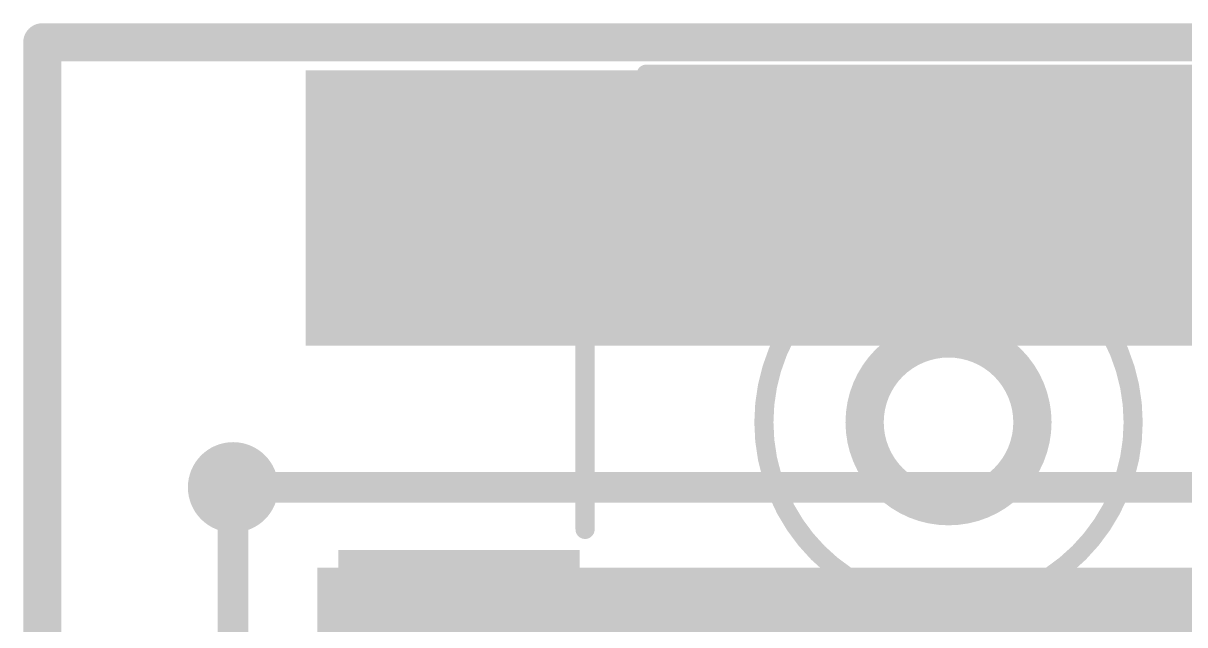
# Model space of a CAD drawing. Header units: millimetres. Extents: x -0.43 to 2.06, y -0.4 to 2.49.
# Drawn here: x -0.2019 to 0.1018, y 2.3281 to 2.4853 of the extents above; entities that cross this region are included whole.
import ezdxf

# ---------------------------------------------------------------- set-up
doc = ezdxf.new("R2010")
doc.units = ezdxf.units.MM
doc.header["$MEASUREMENT"] = 0
for name, color, linetype in [('BottomLayer', 5, 'Continuous'), ('Mechanical2', 216, 'Continuous'), ('TopLayer', 1, 'Continuous'), ('TopOverlay', 2, 'Continuous'), ('TopPaste', 8, 'Continuous'), ('TopSolder', 216, 'Continuous'), ('ViaHoleLayer', 16, 'Continuous')]:
    doc.layers.add(name, color=color, linetype=linetype)

# ---------------------------------------------------------------- blocks, each defined once
blk = doc.blocks.new('TS_1109S_C_B_58')
at = {"layer": 'TopLayer'}
for points in [[(-0.15551175, 0.08070865), (-0.10039365, 0.08070865), (-0.10039365, 0.03740155), (-0.15551175, 0.03740155)], [(-0.15551175, -0.03740155), (-0.10039365, -0.03740155), (-0.10039365, -0.08070865), (-0.15551175, -0.08070865)]]:
    blk.add_hatch(color=1, dxfattribs=at).paths.add_polyline_path(points)
at = {"layer": 'TopPaste'}
for points in [[(-0.15551175, 0.08070865), (-0.10039365, 0.08070865), (-0.10039365, 0.03740155), (-0.15551175, 0.03740155)], [(-0.15551175, -0.03740155), (-0.10039365, -0.03740155), (-0.10039365, -0.08070865), (-0.15551175, -0.08070865)]]:
    blk.add_hatch(color=8, dxfattribs=at).paths.add_polyline_path(points)
at = {"layer": 'TopSolder'}
for points in [[(-0.15951175, 0.08470865), (-0.09639365, 0.08470865), (-0.09639365, 0.03340155), (-0.15951175, 0.03340155)], [(-0.15951175, -0.03340155), (-0.09639365, -0.03340155), (-0.09639365, -0.08470865), (-0.15951175, -0.08470865)]]:
    blk.add_hatch(color=216, dxfattribs=at).paths.add_polyline_path(points)
at = {"layer": 'TopOverlay', "const_width": 0.005}
for points in [[(-0.079, 0.091), (0.081, 0.091)], [(-0.095, -0.028), (-0.095, 0.028)]]:
    blk.add_lwpolyline(points, dxfattribs=at)
at = {"layer": 'TopOverlay'}
for points, const_width in [([(-0.08025, 0.091, 1), (-0.07775, 0.091, 1)], 0.0025), ([(0.0482597, 0, 1), (-0.0482597, 0, 1)], 0.005), ([(-0.09625, 0.028, 1), (-0.09375, 0.028, 1)], 0.0025), ([(0.0219317, 0, 1), (-0.0219317, 0, 1)], 0.01), ([(-0.0244317, 0, 1), (-0.0194317, 0, 1)], 0.005), ([(0.0194317, 0, 1), (0.0244317, 0, 1)], 0.005), ([(-0.0495097, 0, 1), (-0.0470097, 0, 1)], 0.0025), ([(0.0470097, 0, 1), (0.0495097, 0, 1)], 0.0025), ([(-0.09625, -0.028, 1), (-0.09375, -0.028, 1)], 0.0025)]:
    blk.add_lwpolyline(points, format="xyb", close=True, dxfattribs=dict(at, const_width=const_width))

msp = doc.modelspace()

# ---------------------------------------------------------------- hatches: boundary and pattern name
at = {"layer": 'BottomLayer'}
h = msp.add_hatch(color=5, dxfattribs=at)
edge = h.paths.add_edge_path()
edge.add_arc((-0.147, 2.364), 0.011811, 0, 360)
at = {"layer": 'TopLayer'}
for points in [[(-0.128, 2.401), (0.455, 2.401), (0.455, 2.473), (-0.128, 2.473)], [(-0.125, 2.279), (0.242, 2.279), (0.242, 2.343), (-0.125, 2.343)]]:
    msp.add_hatch(color=1, dxfattribs=at).paths.add_polyline_path(points)
h = msp.add_hatch(color=1, dxfattribs=at)
edge = h.paths.add_edge_path()
edge.add_arc((-0.147, 2.364), 0.011811, 0, 360)
at = {"layer": 'ViaHoleLayer'}
h = msp.add_hatch(color=16, dxfattribs=at)
edge = h.paths.add_edge_path()
edge.add_arc((-0.147, 2.364), 0.0059055, 0, 360)

# ---------------------------------------------------------------- linework, layer by layer
at = {"layer": 'BottomLayer', "const_width": 0.008}
for points in [[(-0.147, 2.342), (-0.147, 2.364)], [(-0.147, 2.242), (-0.147, 2.342)]]:
    msp.add_lwpolyline(points, dxfattribs=at)
at = {"layer": 'BottomLayer', "const_width": 0.004}
for points in [[(-0.149, 2.364, 1), (-0.145, 2.364, 1)], [(-0.149, 2.342, 1), (-0.145, 2.342, 1)], [(-0.149, 2.342, 1), (-0.145, 2.342, 1)]]:
    msp.add_lwpolyline(points, format="xyb", close=True, dxfattribs=at)
at = {"layer": 'Mechanical2', "const_width": 0.01}
for points in [[(-0.1968504, 2.480315), (2.007874, 2.480315)], [(-0.1968504, -0.1968504), (-0.1968504, 2.480315)]]:
    msp.add_lwpolyline(points, dxfattribs=at)
at = {"layer": 'Mechanical2', "const_width": 0.005}
msp.add_lwpolyline([(-0.1993504, 2.480315, 1), (-0.1943504, 2.480315, 1)], format="xyb", close=True, dxfattribs=at)
msp.add_lwpolyline([(-0.1993504, 2.480315, 1), (-0.1943504, 2.480315, 1)], format="xyb", close=True, dxfattribs=at)
at = {"layer": 'TopLayer', "const_width": 0.008}
msp.add_lwpolyline([(-0.147, 2.364), (0.259, 2.364)], dxfattribs=at)
at = {"layer": 'TopLayer', "const_width": 0.004}
msp.add_lwpolyline([(-0.149, 2.364, 1), (-0.145, 2.364, 1)], format="xyb", close=True, dxfattribs=at)

# ---------------------------------------------------------------- block references
msp.add_blockref('TS_1109S_C_B_58', (0.04, 2.381))

doc.saveas('drawing.dxf')
